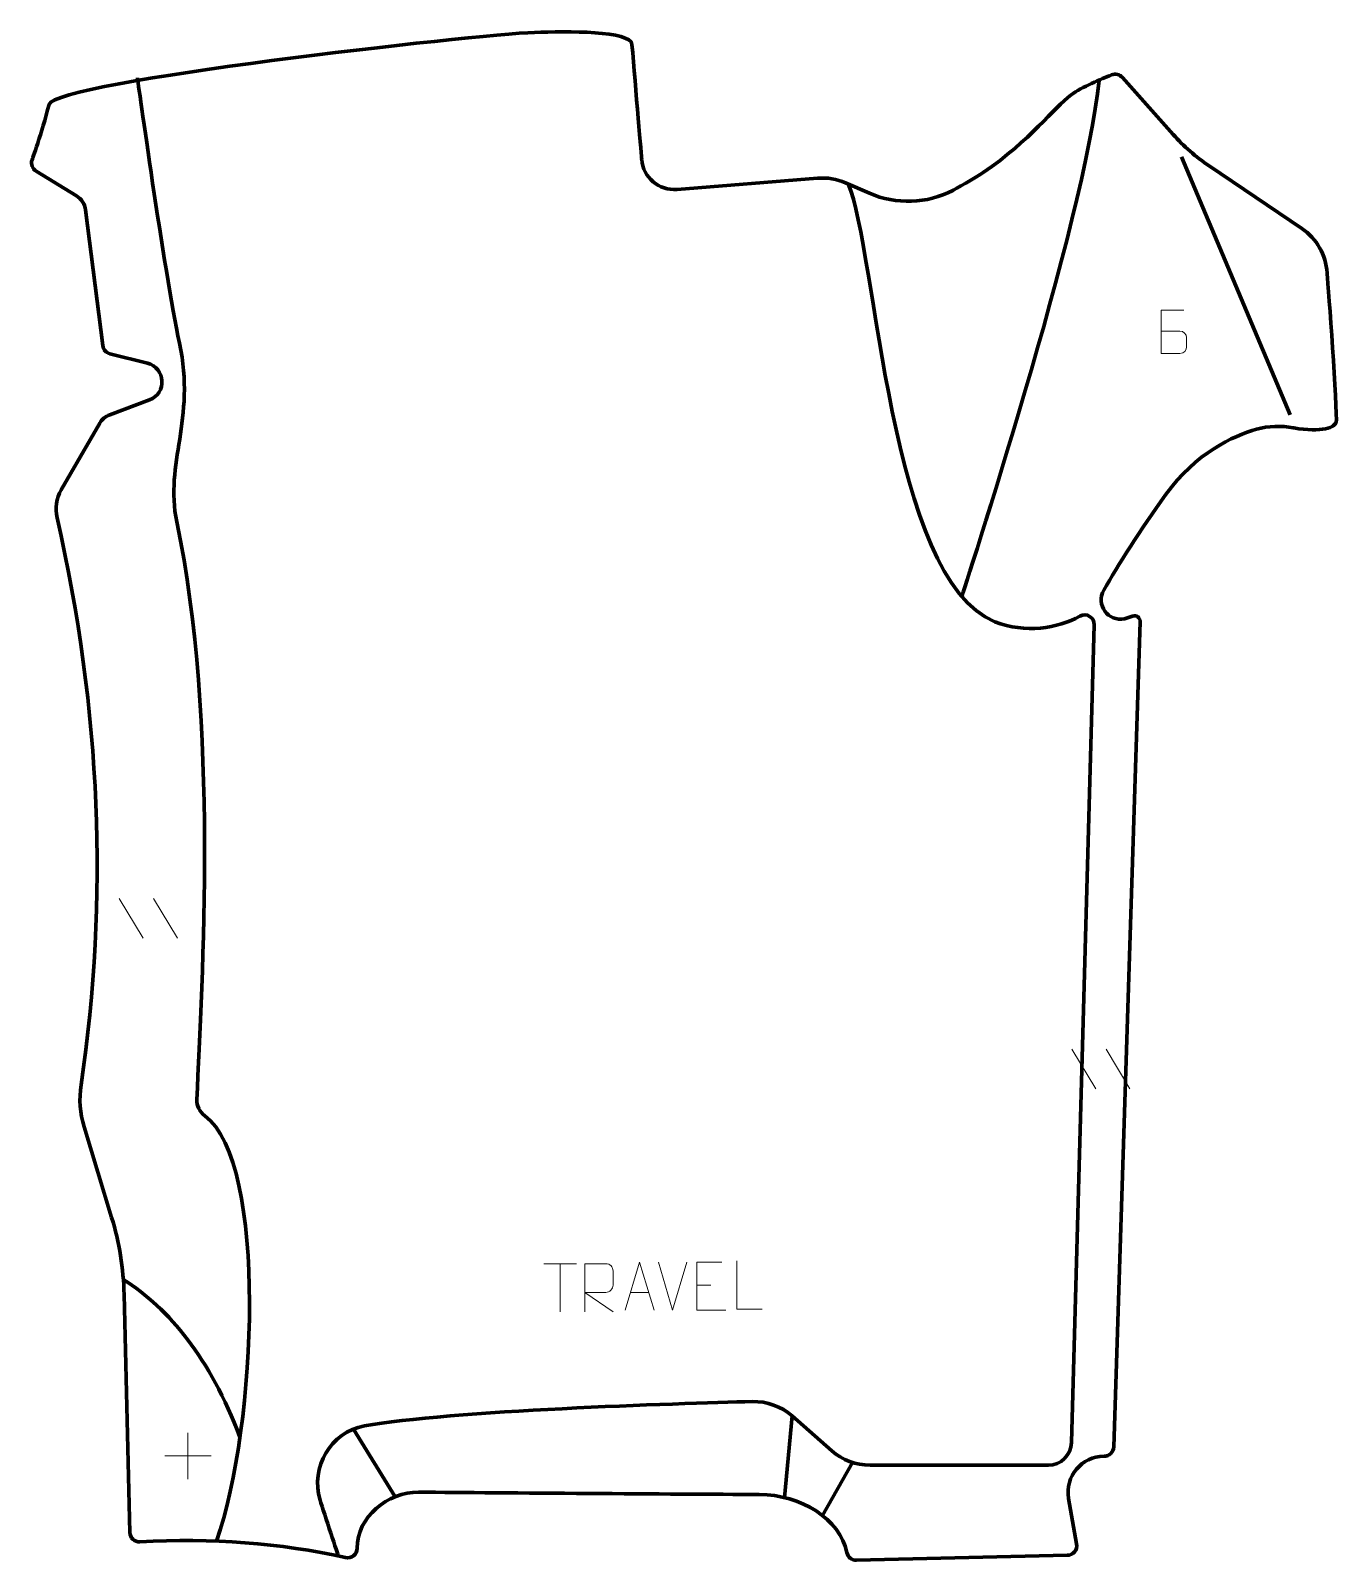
# Model space of a CAD drawing. Header units: millimetres. Extents: x -338 to 337, y -403 to 389.
import ezdxf

# ---------------------------------------------------------------- set-up
doc = ezdxf.new("R2010")
doc.units = ezdxf.units.MM
doc.header["$MEASUREMENT"] = 0
for name, color, linetype in [('layer 1', 7, 'Continuous'), ('layer 2', 7, 'Continuous'), ('layer 3', 7, 'Continuous')]:
    doc.layers.add(name, color=color, linetype=linetype)

msp = doc.modelspace()

# ---------------------------------------------------------------- linework, layer by layer
at = {"layer": 'layer 1', "color": 250, "lineweight": 9}
for points, knots in [([(246.5706, 233.1827), (249.8296, 233.1831), (253.0889, 233.1831), (256.3486, 233.1827), (256.3486, 233.1827), (258.118, 233.1672), (259.8409, 231.6122), (259.8409, 229.7764), (259.8409, 229.7764), (259.8405, 228.7656), (259.8405, 226.0343), (259.8409, 225.0232), (259.8409, 225.0232), (259.8567, 223.3591), (258.4754, 221.5553), (256.3961, 221.5705), (256.3961, 221.5705), (253.1361, 221.5708), (249.8764, 221.5708), (246.617, 221.5705), (246.617, 221.5705), (246.617, 229.0209), (246.617, 236.471), (246.617, 243.9208), (246.617, 243.9208), (248.7431, 243.9208), (256.2148, 243.9208), (258.3412, 243.9208)], [0, 0, 0, 0, 0.125, 0.125, 0.125, 0.125, 0.25, 0.25, 0.25, 0.25, 0.375, 0.375, 0.375, 0.375, 0.5, 0.5, 0.5, 0.5, 0.625, 0.625, 0.625, 0.625, 0.75, 0.75, 0.75, 0.75, 1, 1, 1, 1]), ([(-51.2716, -274.0727), (-51.2716, -274.0727), (-51.2716, -249.1192), (-51.2716, -249.1192), (-51.2716, -249.1192), (-47.6768, -249.1192), (-44.0813, -249.1192), (-40.4861, -249.1192), (-40.4861, -249.1192), (-38.1608, -249.1569), (-36.6035, -250.6469), (-36.6076, -253.0133), (-36.6076, -253.0133), (-36.608, -255.0488), (-36.608, -258.1082), (-36.6076, -260.1442), (-36.6076, -260.1442), (-36.6141, -262.0197), (-38.4264, -263.9615), (-40.4359, -263.9806), (-40.4359, -263.9806), (-40.4359, -263.9806), (-51.2716, -263.9806), (-51.2716, -263.9806), (-51.2716, -263.9806), (-51.2716, -263.9806), (-36.6169, -274.0727), (-36.6169, -274.0727)], [0, 0, 0, 0, 0.125, 0.125, 0.125, 0.125, 0.25, 0.25, 0.25, 0.25, 0.375, 0.375, 0.375, 0.375, 0.5, 0.5, 0.5, 0.5, 0.625, 0.625, 0.625, 0.625, 0.75, 0.75, 0.75, 0.75, 1, 1, 1, 1]), ([(-30.3243, -273.23), (-30.3243, -273.23), (-22.9533, -248.2765), (-22.9533, -248.2765), (-22.9533, -248.2765), (-22.9533, -248.2765), (-15.3834, -273.23), (-15.3834, -273.23)], [0, 0, 0, 0, 0.33333333, 0.33333333, 0.33333333, 0.33333333, 1, 1, 1, 1]), ([(19.5871, -248.2765), (19.5871, -248.2765), (6.7132, -248.2765), (6.7132, -248.2765), (6.7132, -248.2765), (6.7132, -248.2765), (6.7132, -273.2301), (6.7132, -273.2301), (6.7132, -273.2301), (6.7132, -273.2301), (21.579, -273.2301), (21.579, -273.2301)], [0, 0, 0, 0, 0.25, 0.25, 0.25, 0.25, 0.5, 0.5, 0.5, 0.5, 1, 1, 1, 1]), ([(40.3558, -272.633), (40.3558, -272.633), (27.4067, -272.633), (27.4067, -272.633), (27.4067, -272.633), (27.4067, -272.633), (27.4067, -247.6794), (27.4067, -247.6794)], [0, 0, 0, 0, 0.33333333, 0.33333333, 0.33333333, 0.33333333, 1, 1, 1, 1])]:
    msp.add_open_spline(points, degree=3, knots=knots, dxfattribs=at)
for points in [[(-291.8711, -60.2407), (-291.8711, -60.2407), (-279.5068, -80.785), (-279.5068, -80.785)], [(-274.1412, -60.2407), (-274.1412, -60.2407), (-261.7769, -80.785), (-261.7769, -80.785)], [(200.4753, -138.1932), (200.4753, -138.1932), (212.8396, -158.7375), (212.8396, -158.7375)], [(218.2052, -138.1932), (218.2052, -138.1932), (230.5695, -158.7375), (230.5695, -158.7375)], [(-72.4332, -249.1427), (-72.4332, -249.1427), (-55.446, -249.1427), (-55.446, -249.1427)], [(-63.9394, -274.0727), (-63.9394, -274.0727), (-63.9394, -249.1192), (-63.9394, -249.1192)], [(-5.8539, -273.2301), (-5.8539, -273.2301), (-13.1757, -248.2765), (-13.1757, -248.2765)], [(1.468, -248.2765), (1.468, -248.2765), (-5.8538, -273.2301), (-5.8538, -273.2301)], [(6.7132, -260.1562), (6.7132, -260.1562), (13.8813, -260.1562), (13.8813, -260.1562)], [(-27.6017, -263.9806), (-27.6017, -263.9806), (-18.106, -263.9806), (-18.106, -263.9806)], [(-256.4001, -336.5246), (-256.4001, -336.5246), (-256.4001, -360.5025), (-256.4001, -360.5025)], [(-268.389, -348.5136), (-268.389, -348.5136), (-244.4111, -348.5136), (-244.4111, -348.5136)]]:
    msp.add_open_spline(points, degree=3, dxfattribs=at)
at = {"layer": 'layer 2', "color": 12, "lineweight": 200}
msp.add_open_spline([(-77.2872, 387.6073), (-60.5837, 388.2231), (-27.4578, 388.5429), (-26.8582, 381.4298), (-26.8582, 381.4298), (-24.9794, 359.1402), (-21.8395, 321.8977), (-21.8395, 321.8977), (-21.8395, 321.8977), (-21.0539, 312.5815), (-12.8722, 305.6537), (-3.5391, 306.4016), (-3.5391, 306.4016), (-3.5391, 306.4016), (69.118, 312.2252), (69.118, 312.2252), (69.118, 312.2252), (74.0407, 312.6196), (78.9841, 311.7949), (83.5103, 309.8242), (83.5103, 309.8242), (83.5103, 309.8242), (95.8684, 304.4433), (95.8684, 304.4433), (95.8684, 304.4433), (109.7203, 298.4119), (125.5614, 298.9594), (138.9624, 305.9327), (138.9624, 305.9327), (138.9624, 305.9327), (151.5347, 312.8892), (154.7262, 315.0919), (154.7262, 315.0919), (179.4743, 332.1685), (191.0287, 348.4795), (200.1199, 355.2461), (200.1199, 355.2461), (205.7224, 359.416), (215.8767, 363.614), (221.0749, 365.6203), (221.0749, 365.6203), (223.0191, 366.3706), (225.2232, 365.8372), (226.6093, 364.2829), (226.6093, 364.2829), (226.6093, 364.2829), (252.8376, 334.8753), (252.8376, 334.8753), (252.8376, 334.8753), (258.3332, 328.7134), (264.5724, 323.2559), (271.4128, 318.6264), (271.4128, 318.6264), (271.4128, 318.6264), (319.3567, 286.1804), (319.3567, 286.1804), (319.3567, 286.1804), (327.0437, 280.9783), (331.8849, 272.5152), (332.4663, 263.2611), (332.4663, 263.2611), (332.4663, 263.2611), (337.2545, 202.5149), (337.2528, 187.114), (337.2528, 187.114), (337.2524, 182.8518), (329.4747, 180.7404), (315.1787, 183.0592), (315.1787, 183.0592), (315.1297, 183.0673), (314.9844, 183.0983), (314.9844, 183.0983), (314.9844, 183.0983), (308.6636, 184.3602), (302.1764, 184.1143), (296.0127, 182.3752), (296.0127, 182.3752), (283.959, 178.974), (264.7294, 170.3214), (248.9394, 148.397), (248.9394, 148.397), (235.9424, 130.3507), (224.276, 111.7907), (217.0219, 99.1679), (217.0219, 99.1679), (212.7194, 91.6809), (219.3163, 82.641), (227.7728, 84.4331), (227.7728, 84.4331), (227.7728, 84.4331), (231.9288, 85.7627), (231.9288, 85.7627), (231.9288, 85.7627), (233.9037, 86.3945), (235.9092, 84.8832), (235.8429, 82.8142), (235.8429, 82.8142), (235.8429, 82.8142), (222.1392, -343.903), (222.1392, -343.903), (222.1392, -343.903), (222.0528, -346.5964), (219.8413, -348.7353), (217.1418, -348.7353), (217.1418, -348.7353), (205.6007, -348.7353), (196.8528, -359.1327), (198.8443, -370.483), (198.8443, -370.483), (198.8443, -370.483), (202.9824, -394.0708), (202.9824, -394.0708), (202.9824, -394.0708), (203.5101, -397.0789), (201.2333, -399.8507), (198.1758, -399.923), (198.1758, -399.923), (198.1758, -399.923), (89.2496, -402.4979), (89.2496, -402.4979), (89.2496, -402.4979), (86.8143, -402.5555), (84.6921, -400.8526), (84.2243, -398.4661), (84.2243, -398.4661), (80.8256, -381.1267), (60.2188, -368.5392), (38.9657, -368.4683), (38.9657, -368.4683), (-5.8064, -368.3201), (-93.0988, -367.5948), (-137.1202, -367.2816), (-137.1202, -367.2816), (-153.1222, -367.168), (-169.0917, -380.213), (-168.8893, -396.1899), (-168.8893, -396.1899), (-168.848, -399.4168), (-171.8392, -401.8404), (-174.9898, -401.1211), (-174.9898, -401.1211), (-208.7679, -393.4083), (-244.2948, -391.087), (-281.1714, -392.926), (-281.1714, -392.926), (-283.9798, -393.0657), (-286.3526, -390.8693), (-286.4204, -388.0623), (-286.4204, -388.0623), (-286.4204, -388.0623), (-289.3788, -265.0981), (-289.3788, -265.0981), (-289.3788, -265.0981), (-289.7047, -251.556), (-291.8689, -238.1204), (-295.8124, -225.1594), (-295.8124, -225.1594), (-295.8124, -225.1594), (-310.0314, -178.4259), (-310.0314, -178.4259), (-310.0314, -178.4259), (-312.1781, -171.371), (-312.7281, -163.9292), (-311.6531, -156.6344), (-311.6531, -156.6344), (-297.3949, -59.8668), (-301.2878, 36.196), (-323.9894, 136.6086), (-323.9894, 136.6086), (-325.095, 141.4995), (-324.3306, 146.6271), (-321.8283, 150.9748), (-321.8283, 150.9748), (-321.8283, 150.9748), (-301.9673, 185.4888), (-301.9673, 185.4888), (-301.9673, 185.4888), (-300.8084, 187.5028), (-298.9824, 189.0501), (-296.8037, 189.865), (-296.8037, 189.865), (-296.8037, 189.865), (-276.2755, 197.5404), (-276.2755, 197.5404), (-276.2755, 197.5404), (-267.0878, 200.9757), (-267.8328, 214.1915), (-277.3487, 216.5755), (-277.3487, 216.5755), (-277.3487, 216.5755), (-296.6749, 221.4178), (-296.6749, 221.4178), (-296.6749, 221.4178), (-298.6737, 221.9187), (-300.16, 223.5926), (-300.4182, 225.6342), (-300.4182, 225.6342), (-300.4182, 225.6342), (-309.3051, 295.8359), (-309.3051, 295.8359), (-309.3051, 295.8359), (-309.6853, 298.8384), (-311.4087, 301.5068), (-313.991, 303.0911), (-313.991, 303.0911), (-313.991, 303.0911), (-334.8702, 315.9008), (-334.8702, 315.9008), (-334.8702, 315.9008), (-336.8136, 317.0932), (-337.7022, 319.448), (-337.0309, 321.6243), (-337.0309, 321.6243), (-337.0309, 321.6243), (-332.0128, 335.2842), (-328.1516, 350.4039), (-328.1516, 350.4039), (-325.1364, 362.211), (-107.6975, 386.4864), (-77.2872, 387.6073)], degree=3, knots=[0, 0, 0, 0, 0.01785714, 0.01785714, 0.01785714, 0.01785714, 0.03571429, 0.03571429, 0.03571429, 0.03571429, 0.05357143, 0.05357143, 0.05357143, 0.05357143, 0.07142857, 0.07142857, 0.07142857, 0.07142857, 0.08928571, 0.08928571, 0.08928571, 0.08928571, 0.10714286, 0.10714286, 0.10714286, 0.10714286, 0.125, 0.125, 0.125, 0.125, 0.14285714, 0.14285714, 0.14285714, 0.14285714, 0.16071429, 0.16071429, 0.16071429, 0.16071429, 0.17857143, 0.17857143, 0.17857143, 0.17857143, 0.19642857, 0.19642857, 0.19642857, 0.19642857, 0.21428571, 0.21428571, 0.21428571, 0.21428571, 0.23214286, 0.23214286, 0.23214286, 0.23214286, 0.25, 0.25, 0.25, 0.25, 0.26785714, 0.26785714, 0.26785714, 0.26785714, 0.28571429, 0.28571429, 0.28571429, 0.28571429, 0.30357143, 0.30357143, 0.30357143, 0.30357143, 0.32142857, 0.32142857, 0.32142857, 0.32142857, 0.33928571, 0.33928571, 0.33928571, 0.33928571, 0.35714286, 0.35714286, 0.35714286, 0.35714286, 0.375, 0.375, 0.375, 0.375, 0.39285714, 0.39285714, 0.39285714, 0.39285714, 0.41071429, 0.41071429, 0.41071429, 0.41071429, 0.42857143, 0.42857143, 0.42857143, 0.42857143, 0.44642857, 0.44642857, 0.44642857, 0.44642857, 0.46428571, 0.46428571, 0.46428571, 0.46428571, 0.48214286, 0.48214286, 0.48214286, 0.48214286, 0.5, 0.5, 0.5, 0.5, 0.51785714, 0.51785714, 0.51785714, 0.51785714, 0.53571429, 0.53571429, 0.53571429, 0.53571429, 0.55357143, 0.55357143, 0.55357143, 0.55357143, 0.57142857, 0.57142857, 0.57142857, 0.57142857, 0.58928571, 0.58928571, 0.58928571, 0.58928571, 0.60714286, 0.60714286, 0.60714286, 0.60714286, 0.625, 0.625, 0.625, 0.625, 0.64285714, 0.64285714, 0.64285714, 0.64285714, 0.66071429, 0.66071429, 0.66071429, 0.66071429, 0.67857143, 0.67857143, 0.67857143, 0.67857143, 0.69642857, 0.69642857, 0.69642857, 0.69642857, 0.71428571, 0.71428571, 0.71428571, 0.71428571, 0.73214286, 0.73214286, 0.73214286, 0.73214286, 0.75, 0.75, 0.75, 0.75, 0.76785714, 0.76785714, 0.76785714, 0.76785714, 0.78571429, 0.78571429, 0.78571429, 0.78571429, 0.80357143, 0.80357143, 0.80357143, 0.80357143, 0.82142857, 0.82142857, 0.82142857, 0.82142857, 0.83928571, 0.83928571, 0.83928571, 0.83928571, 0.85714286, 0.85714286, 0.85714286, 0.85714286, 0.875, 0.875, 0.875, 0.875, 0.89285714, 0.89285714, 0.89285714, 0.89285714, 0.91071429, 0.91071429, 0.91071429, 0.91071429, 0.92857143, 0.92857143, 0.92857143, 0.92857143, 0.94642857, 0.94642857, 0.94642857, 0.94642857, 0.96428571, 0.96428571, 0.96428571, 0.96428571, 1, 1, 1, 1], dxfattribs=at)
at = {"layer": 'layer 3', "color": 142, "lineweight": 200}
for points, knots in [([(-241.6671, -392.5717), (-220.5826, -332.7286), (-215.1301, -196.7836), (-247.6515, -172.5901), (-247.6515, -172.5901), (-250.3242, -170.6018), (-251.8707, -167.4515), (-251.7321, -164.1269), (-251.7321, -164.1269), (-249.1848, -103.0763), (-240.395, 30.95), (-262.1261, 134.4716), (-262.1261, 134.4716), (-268.541, 165.0296), (-252.2384, 187.1205), (-260.7466, 226.977), (-260.7466, 226.977), (-268.8049, 264.7242), (-282.454, 364.0606), (-282.454, 364.0606)], [0, 0, 0, 0, 0.16666667, 0.16666667, 0.16666667, 0.16666667, 0.33333333, 0.33333333, 0.33333333, 0.33333333, 0.5, 0.5, 0.5, 0.5, 0.66666667, 0.66666667, 0.66666667, 0.66666667, 1, 1, 1, 1]), ([(84.9008, 309.2187), (99.6127, 275.4995), (105.7489, 104.6129), (160.7675, 82.8652), (160.7675, 82.8652), (176.3278, 76.7145), (193.134, 79.3723), (204.7031, 85.7569), (204.7031, 85.7569), (208.0831, 87.6224), (212.2106, 85.0954), (212.1026, 81.241), (212.1026, 81.241), (212.1026, 81.241), (200.307, -341.6239), (200.307, -341.6239), (200.307, -341.6239), (200.1486, -348.1259), (194.8243, -353.3146), (188.3106, -353.3146), (188.3106, -353.3146), (188.3106, -353.3146), (96.2201, -353.3146), (96.2201, -353.3146), (96.2201, -353.3146), (88.925, -353.3146), (81.88, -350.6603), (76.4031, -345.8491), (76.4031, -345.8491), (76.4031, -345.8491), (55.9328, -327.8655), (55.9328, -327.8655), (55.9328, -327.8655), (50.2524, -322.8755), (42.8965, -320.2131), (35.3331, -320.4103), (35.3331, -320.4103), (-2.6446, -321.4016), (-121.8387, -325.074), (-165.1277, -333.0365), (-165.1277, -333.0365), (-182.6465, -336.2592), (-193.224, -354.3235), (-188.0667, -371.3486), (-188.0667, -371.3486), (-185.9483, -378.342), (-178.5932, -400.3208), (-178.5932, -400.3208)], [0, 0, 0, 0, 0.07692308, 0.07692308, 0.07692308, 0.07692308, 0.15384615, 0.15384615, 0.15384615, 0.15384615, 0.23076923, 0.23076923, 0.23076923, 0.23076923, 0.30769231, 0.30769231, 0.30769231, 0.30769231, 0.38461538, 0.38461538, 0.38461538, 0.38461538, 0.46153846, 0.46153846, 0.46153846, 0.46153846, 0.53846154, 0.53846154, 0.53846154, 0.53846154, 0.61538462, 0.61538462, 0.61538462, 0.61538462, 0.69230769, 0.69230769, 0.69230769, 0.69230769, 0.76923077, 0.76923077, 0.76923077, 0.76923077, 0.84615385, 0.84615385, 0.84615385, 0.84615385, 1, 1, 1, 1])]:
    msp.add_open_spline(points, degree=3, knots=knots, dxfattribs=at)
for points in [[(214.5553, 362.9558), (207.6186, 290.9246), (143.5714, 95.9298), (143.5714, 95.9298)], [(257.2631, 323.3095), (257.2631, 323.3095), (313.293, 189.7916), (313.293, 189.7916)], [(-289.7783, -257.2132), (-265.9168, -272.7446), (-245.0578, -297.5869), (-229.4777, -338.7966)], [(55.9327, -327.8656), (55.9327, -327.8656), (52.0522, -370.0836), (52.0522, -370.0836)], [(-170.8604, -334.7065), (-170.8604, -334.7065), (-149.2781, -369.6703), (-149.2781, -369.6703)], [(87.0994, -351.8951), (87.0994, -351.8951), (71.6859, -379.4125), (71.6859, -379.4125)]]:
    msp.add_open_spline(points, degree=3, dxfattribs=at)

doc.saveas('drawing.dxf')
